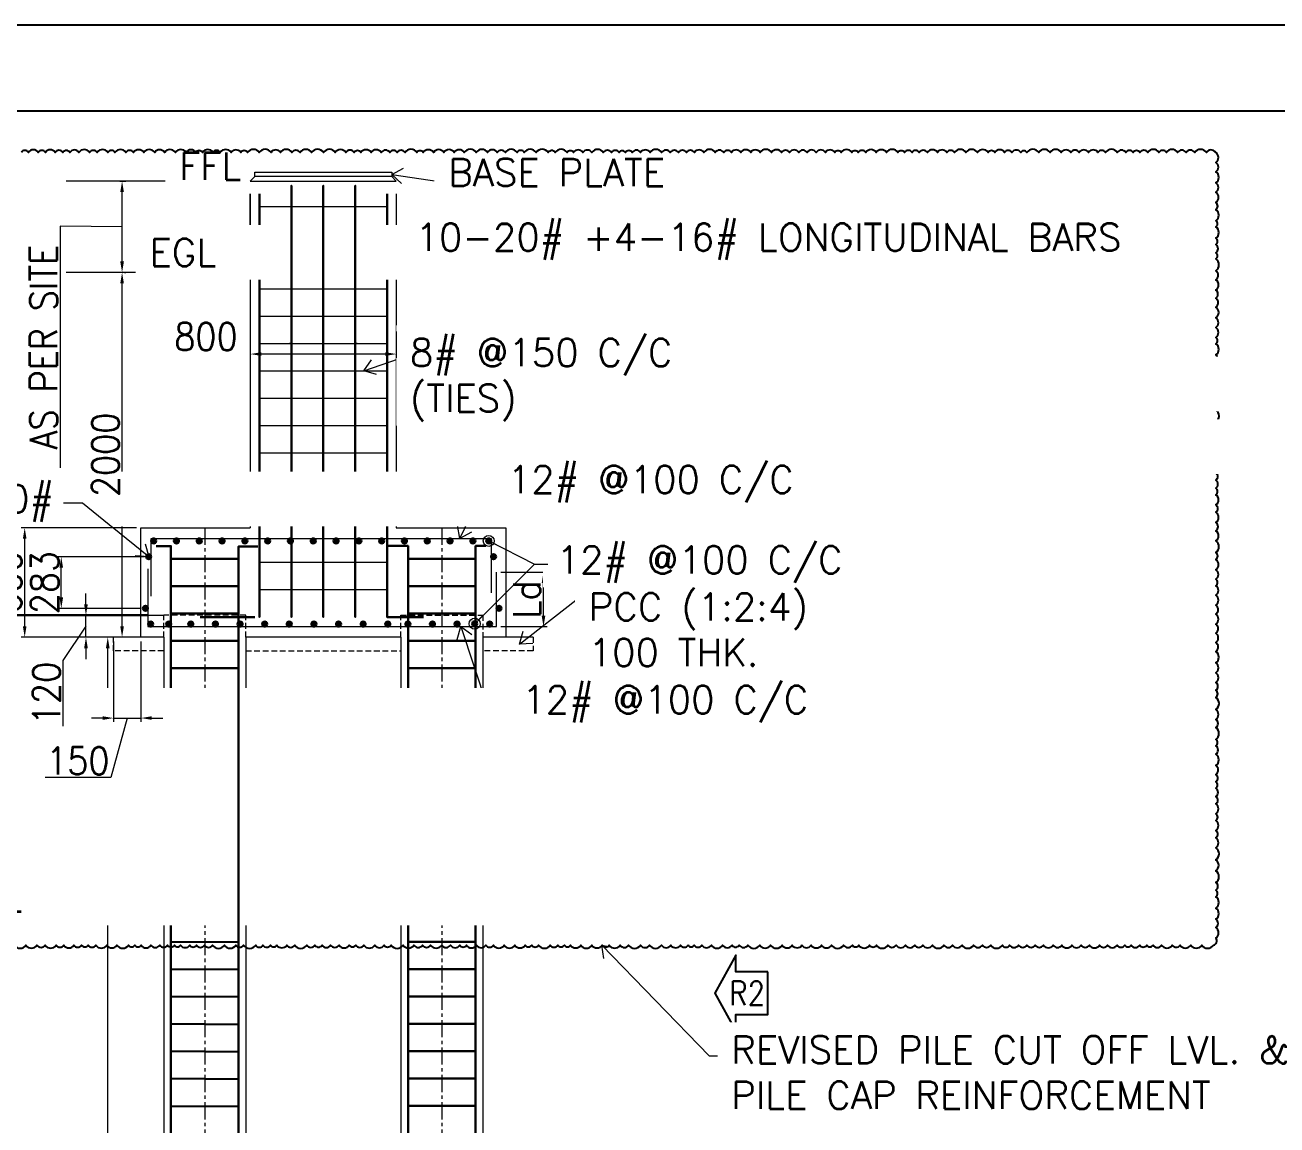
# Model space of a CAD drawing. Header units: millimetres. Extents: x 0 to 1124626, y -157535 to 82123.
# Drawn here: x 449070 to 462797, y -93312 to -81253 of the extents above; entities that cross this region are included whole.
import ezdxf
from ezdxf.enums import TextEntityAlignment as Align

# ---------------------------------------------------------------- set-up
doc = ezdxf.new("R2010")
doc.units = ezdxf.units.MM
doc.header["$MEASUREMENT"] = 0
doc.linetypes.add('CENTER', pattern=[2, 1.25, -0.25, 0.25, -0.25])
doc.linetypes.add('DASHED', pattern=[0.75, 0.5, -0.25])
for name, color, linetype, lineweight in [('CN', 253, 'Continuous', 15), ('Dim', 6, 'Continuous', 13), ('FOOTING', 171, 'Continuous', 15), ('SHEET', 7, 'Continuous', 15), ('STEEL', 240, 'Continuous', 30), ('structure', 183, 'Continuous', 15), ('TITLE TEXT', 50, 'Continuous', 18)]:
    doc.layers.add(name, color=color, linetype=linetype, lineweight=lineweight)
doc.layers.add('T_BLOCK', color=7, linetype='Continuous')
doc.styles.add('MtX_romans_shx', font='romans.shx')
doc.styles.add('ROMANS', font='romans.shx', dxfattribs={"oblique": 10, "height": 0.15})
doc.styles.add('style1', font='romans.shx', dxfattribs={"width": 0.9, "height": 300})
doc.dimstyles.new('Copy of 2.0 DIM-1', dxfattribs={"dimscale": 40, "dimtxt": 300, "dimasz": 3, "dimexe": 1, "dimexo": 1.2, "dimgap": 0.8, "dimtad": 1, "dimdec": 0, "dimlfac": 0.5, "dimzin": 1, "dimdsep": 46, "dimtxsty": 'style1', "dimcen": 2, "dimclrd": 8, "dimclre": 8, "dimclrt": 7, "dimadec": 0, "dimazin": 0, "dimtfac": 1, "dimtdec": 0, "dimtofl": 0, "dimtmove": 1, "dimatfit": 3, "dimfxl": 1, "dimtolj": 1, "dimtzin": 0, "dimlwd": 9, "dimlwe": 9, "dimarcsym": 1})
doc.dimstyles.new('Copy of DIM-1', dxfattribs={"dimscale": 40, "dimtxt": 125, "dimasz": 3, "dimexe": 1, "dimexo": 1.2, "dimgap": 0.8, "dimtad": 1, "dimdec": 0, "dimzin": 1, "dimdsep": 46, "dimtxsty": 'style1', "dimcen": 2, "dimclrd": 8, "dimclre": 8, "dimclrt": 7, "dimadec": 0, "dimazin": 0, "dimtfac": 1, "dimtdec": 0, "dimtofl": 0, "dimtmove": 1, "dimatfit": 3, "dimfxl": 1, "dimtolj": 1, "dimtzin": 0, "dimlwd": 9, "dimlwe": 9, "dimarcsym": 1})

# ---------------------------------------------------------------- blocks, each defined once
blk = doc.blocks.new('*D1185')
at = {"layer": 'DEFPOINTS', "color": 0, "ltscale": 20, "transparency": 16777216}
for p in [(454240, -87251), (454755, -87251), (454240, -87848)]:
    blk.add_point(p, dxfattribs=at)
at = {"layer": 'Dim', "color": 8, "lineweight": 9, "ltscale": 20, "transparency": 16777216}
for p, q in [((454288, -87251), (454795, -87251)), ((454755, -87728), (454755, -87371)), ((454288, -87848), (454795, -87848))]:
    blk.add_line(p, q, dxfattribs=at)
at = {"layer": 'Dim', "color": 8, "ltscale": 20, "transparency": 16777216}
for points in [[(454735, -87371), (454775, -87371), (454755, -87251)], [(454735, -87728), (454775, -87728), (454755, -87848)]]:
    blk.add_solid(points, dxfattribs=at)
at = {"layer": 'Dim', "color": 7, "ltscale": 20, "transparency": 16777216, "insert": (454573, -87550), "char_height": 300, "attachment_point": 5, "rotation": 90, "style": 'style1'}
blk.add_mtext('\\A1;Ld', dxfattribs=at)
blk = doc.blocks.new('*D1186')
at = {"layer": 'DEFPOINTS', "color": 0, "ltscale": 20, "transparency": 16777216}
for p in [(449066, -86765), (450340, -86765), (450340, -87965)]:
    blk.add_point(p, dxfattribs=at)
at = {"layer": 'Dim', "color": 8, "lineweight": 9, "ltscale": 20, "transparency": 16777216}
for p, q in [((450292, -86765), (449026, -86765)), ((449066, -87845), (449066, -86885)), ((450292, -87965), (449026, -87965))]:
    blk.add_line(p, q, dxfattribs=at)
at = {"layer": 'Dim', "color": 8, "ltscale": 20, "transparency": 16777216}
for points in [[(449046, -86885), (449086, -86885), (449066, -86765)], [(449046, -87845), (449086, -87845), (449066, -87965)]]:
    blk.add_solid(points, dxfattribs=at)
at = {"layer": 'Dim', "color": 7, "ltscale": 20, "transparency": 16777216, "insert": (448884, -87365), "char_height": 300, "attachment_point": 5, "rotation": 90, "style": 'style1'}
blk.add_mtext('\\A1;600', dxfattribs=at)
blk = doc.blocks.new('*D1177')
at = {"layer": 'DEFPOINTS', "color": 0, "ltscale": 20, "transparency": 16777216}
for p in [(449977, -87965), (450590, -87965), (450590, -125965)]:
    blk.add_point(p, dxfattribs=at)
at = {"layer": 'Dim', "color": 8, "lineweight": 9, "ltscale": 20, "transparency": 16777216}
for p, q in [((450542, -87965), (449937, -87965)), ((449977, -125845), (449977, -88085)), ((450542, -125965), (449937, -125965))]:
    blk.add_line(p, q, dxfattribs=at)
at = {"layer": 'Dim', "color": 8, "ltscale": 20, "transparency": 16777216}
for points in [[(449957, -88085), (449997, -88085), (449977, -87965)], [(449957, -125845), (449997, -125845), (449977, -125965)]]:
    blk.add_solid(points, dxfattribs=at)
at = {"layer": 'Dim', "color": 7, "ltscale": 20, "transparency": 16777216, "insert": (449795, -106965), "char_height": 300, "attachment_point": 5, "rotation": 90, "style": 'style1'}
blk.add_mtext('\\A1;19000', dxfattribs=at)
blk = doc.blocks.new('*D1188')
at = {"layer": 'DEFPOINTS', "color": 0, "ltscale": 20, "transparency": 16777216}
for p in [(450134, -83965), (450340, -83965), (450340, -87965)]:
    blk.add_point(p, dxfattribs=at)
at = {"layer": 'Dim', "color": 8, "lineweight": 9, "ltscale": 20, "transparency": 16777216}
for p, q in [((450292, -83965), (450094, -83965)), ((450134, -87845), (450134, -84085)), ((450292, -87965), (450094, -87965))]:
    blk.add_line(p, q, dxfattribs=at)
at = {"layer": 'Dim', "color": 8, "ltscale": 20, "transparency": 16777216}
for points in [[(450114, -84085), (450154, -84085), (450134, -83965)], [(450114, -87845), (450154, -87845), (450134, -87965)]]:
    blk.add_solid(points, dxfattribs=at)
at = {"layer": 'Dim', "color": 7, "ltscale": 20, "transparency": 16777216, "insert": (449952, -85965), "char_height": 300, "attachment_point": 5, "rotation": 90, "style": 'style1'}
blk.add_mtext('\\A1;2000', dxfattribs=at)
blk = doc.blocks.new('*D1190')
at = {"layer": 'DEFPOINTS', "color": 0, "ltscale": 20, "transparency": 16777216}
for p in [(451540, -84563, 0), (453140, -84563, 0), (451540, -84860)]:
    blk.add_point(p, dxfattribs=at)
at = {"layer": 'structure', "color": 8, "lineweight": 9, "ltscale": 20, "transparency": 16777216}
for p, q in [((451540, -84611), (451540, -84900)), ((453140, -84611), (453140, -84900)), ((453020, -84860), (451660, -84860))]:
    blk.add_line(p, q, dxfattribs=at)
at = {"layer": 'structure', "color": 8, "ltscale": 20, "transparency": 16777216}
for points in [[(451660, -84840), (451660, -84880), (451540, -84860)], [(453020, -84840), (453020, -84880), (453140, -84860)]]:
    blk.add_solid(points, dxfattribs=at)
at = {"layer": 'structure', "color": 7, "ltscale": 20, "transparency": 16777216, "insert": (451054, -84669), "char_height": 300, "attachment_point": 5, "style": 'style1'}
blk.add_mtext('\\A1;800', dxfattribs=at)
blk = doc.blocks.new('*D1191')
at = {"layer": 'DEFPOINTS', "color": 0, "ltscale": 20, "transparency": 16777216}
for p in [(450061, -82965, 0), (450134, -82965), (450114, -83965, 0)]:
    blk.add_point(p, dxfattribs=at)
at = {"layer": 'structure', "color": 8, "lineweight": 9, "ltscale": 20, "transparency": 16777216}
for p, q in [((450109, -82965), (450174, -82965)), ((450134, -83845), (450134, -83085)), ((450134, -83465), (449456, -83458)), ((449456, -83458), (449456, -86106)), ((450162, -83965), (450174, -83965))]:
    blk.add_line(p, q, dxfattribs=at)
at = {"layer": 'structure', "color": 8, "ltscale": 20, "transparency": 16777216}
for points in [[(450114, -83085), (450154, -83085), (450134, -82965)], [(450114, -83845), (450154, -83845), (450134, -83965)]]:
    blk.add_solid(points, dxfattribs=at)
at = {"layer": 'structure', "color": 7, "ltscale": 20, "transparency": 16777216, "insert": (449274, -84782), "char_height": 300, "attachment_point": 5, "rotation": 90, "style": 'style1'}
blk.add_mtext('\\A1;AS PER SITE ', dxfattribs=at)
blk = doc.blocks.new('*D1206')
at = {"layer": 'DEFPOINTS', "color": 0, "ltscale": 20, "transparency": 16777216}
for p in [(449467, -87082), (450426, -87082, 0), (450390, -87648, 0)]:
    blk.add_point(p, dxfattribs=at)
at = {"layer": 'Dim', "color": 8, "lineweight": 9, "ltscale": 20, "transparency": 16777216}
for p, q in [((450378, -87082), (449427, -87082)), ((449467, -87528), (449467, -87202)), ((450342, -87648), (449427, -87648))]:
    blk.add_line(p, q, dxfattribs=at)
at = {"layer": 'Dim', "color": 8, "ltscale": 20, "transparency": 16777216}
for points in [[(449447, -87202), (449487, -87202), (449467, -87082)], [(449447, -87528), (449487, -87528), (449467, -87648)]]:
    blk.add_solid(points, dxfattribs=at)
at = {"layer": 'Dim', "color": 7, "ltscale": 20, "transparency": 16777216, "insert": (449285, -87365), "char_height": 300, "attachment_point": 5, "rotation": 90, "style": 'style1'}
blk.add_mtext('\\A1;283', dxfattribs=at)
blk = doc.blocks.new('*D1207')
at = {"layer": 'DEFPOINTS', "color": 0, "ltscale": 20, "transparency": 16777216}
for p in [(449738, -87725), (450640, -87725, 0), (450590, -87965, 0)]:
    blk.add_point(p, dxfattribs=at)
at = {"layer": 'Dim', "color": 8, "lineweight": 9, "ltscale": 20, "transparency": 16777216}
for p, q in [((449738, -87605), (449738, -87485)), ((449738, -87845), (449486, -88221)), ((450592, -87725), (449698, -87725)), ((449738, -87965), (449738, -87725)), ((450542, -87965), (449698, -87965)), ((449738, -88085), (449738, -88205)), ((449486, -88221), (449486, -88940))]:
    blk.add_line(p, q, dxfattribs=at)
at = {"layer": 'Dim', "color": 8, "ltscale": 20, "transparency": 16777216}
for points in [[(449718, -87605), (449758, -87605), (449738, -87725)], [(449718, -88085), (449758, -88085), (449738, -87965)]]:
    blk.add_solid(points, dxfattribs=at)
at = {"layer": 'Dim', "color": 7, "ltscale": 20, "transparency": 16777216, "insert": (449304, -88581), "char_height": 300, "attachment_point": 5, "rotation": 90, "style": 'style1'}
blk.add_mtext('\\A1;120', dxfattribs=at)
blk = doc.blocks.new('*D1209')
at = {"layer": 'DEFPOINTS', "color": 0, "ltscale": 20, "transparency": 16777216}
for p in [(450040, -87965), (450340, -87965), (450340, -88851)]:
    blk.add_point(p, dxfattribs=at)
at = {"layer": 'Dim', "color": 8, "lineweight": 9, "ltscale": 20, "transparency": 16777216}
for p, q in [((450040, -88013), (450040, -88891)), ((450340, -88013), (450340, -88891)), ((449920, -88851), (449800, -88851)), ((450190, -88851), (450009, -89501)), ((450040, -88851), (450340, -88851)), ((450460, -88851), (450580, -88851)), ((450009, -89501), (449289, -89501))]:
    blk.add_line(p, q, dxfattribs=at)
at = {"layer": 'Dim', "color": 8, "ltscale": 20, "transparency": 16777216}
for points in [[(449920, -88831), (449920, -88871), (450040, -88851)], [(450460, -88831), (450460, -88871), (450340, -88851)]]:
    blk.add_solid(points, dxfattribs=at)
at = {"layer": 'Dim', "color": 7, "ltscale": 20, "transparency": 16777216, "insert": (449649, -89319), "char_height": 300, "attachment_point": 5, "style": 'style1'}
blk.add_mtext('\\A1;150', dxfattribs=at)
blk = doc.blocks.new('*U1176')
at = {"color": 0, "linetype": 'ByBlock', "lineweight": -2}
blk.add_lwpolyline([(0, 1.78), (2.67, 1.78), (2.67, 3.19), (4.43, 0), (2.67, -3.19), (2.67, -1.78), (0, -1.78), (0, 1.78)], dxfattribs=at)
at = {"color": 0, "linetype": 'ByBlock', "lineweight": -2, "style": 'ROMANS', "width": 0.85, "flags": 8}
blk.add_attdef('REVISIONMARK', text='', height=2, dxfattribs=at).set_placement((1.72, 0), align=Align.MIDDLE_CENTER)

msp = doc.modelspace()

# ---------------------------------------------------------------- hatches: boundary and pattern name
at = {"layer": 'STEEL', "ltscale": 20}
for points in [[(450507.7739, -86909.1701, -1), (450453.0435, -86909.1701, -1)], [(450757.7739, -86909.1701, -1), (450703.0435, -86909.1701, -1)], [(451007.7739, -86909.1701, -1), (450953.0435, -86909.1701, -1)], [(451257.7739, -86909.1701, -1), (451203.0435, -86909.1701, -1)], [(451507.7739, -86909.1701, -1), (451453.0435, -86909.1701, -1)], [(451757.7739, -86909.1701, -1), (451703.0435, -86909.1701, -1)], [(452007.7739, -86909.1701, -1), (451953.0435, -86909.1701, -1)], [(452257.7739, -86909.1701, -1), (452203.0435, -86909.1701, -1)], [(452507.7739, -86909.1701, -1), (452453.0435, -86909.1701, -1)], [(452757.7739, -86909.1701, -1), (452703.0435, -86909.1701, -1)], [(453007.7739, -86909.1701, -1), (452953.0435, -86909.1701, -1)], [(453257.7739, -86909.1701, -1), (453203.0435, -86909.1701, -1)], [(453507.7739, -86909.1701, -1), (453453.0435, -86909.1701, -1)], [(453757.7739, -86909.1701, -1), (453703.0435, -86909.1701, -1)], [(454007.7739, -86909.1701, -1), (453953.0435, -86909.1701, -1)], [(454182.3448, -86909.1701, -1), (454127.6145, -86909.1701, -1)], [(450452.9814, -87081.7101, -1), (450398.2511, -87081.7101, -1)], [(454234.3932, -87081.7101, -1), (454179.6628, -87081.7101, -1)], [(450417.5973, -87647.7101, 1), (450362.867, -87647.7101, 1)], [(454294.4684, -87647.7101, 1), (454239.7381, -87647.7101, 1)], [(450474.8671, -87820.2502, 1), (450420.1367, -87820.2502, 1)], [(450672.2323, -87820.2502, 1), (450617.5019, -87820.2502, 1)], [(450914.8671, -87820.2502, 1), (450860.1367, -87820.2502, 1)], [(451184.8671, -87820.2502, 1), (451130.1367, -87820.2502, 1)], [(451454.8671, -87820.2502, 1), (451400.1367, -87820.2502, 1)], [(451724.8671, -87820.2502, 1), (451670.1367, -87820.2502, 1)], [(451994.8671, -87820.2502, 1), (451940.1367, -87820.2502, 1)], [(452264.8671, -87820.2502, 1), (452210.1367, -87820.2502, 1)], [(452534.8671, -87820.2502, 1), (452480.1367, -87820.2502, 1)], [(452804.8671, -87820.2502, 1), (452750.1367, -87820.2502, 1)], [(453074.8671, -87820.2502, 1), (453020.1367, -87820.2502, 1)], [(453294.8609, -87820.2502, 1), (453240.1305, -87820.2502, 1)], [(453564.8609, -87820.2502, 1), (453510.1305, -87820.2502, 1)], [(453834.8609, -87820.2502, 1), (453780.1305, -87820.2502, 1)], [(454027.755, -87816.492, 1), (453973.0246, -87816.492, 1)], [(454191.729, -87820.2502, 1), (454136.9986, -87820.2502, 1)]]:
    msp.add_hatch(color=256, dxfattribs=at).paths.add_polyline_path(points)

# ---------------------------------------------------------------- linework, layer by layer
at = {"layer": 'CN', "linetype": 'CENTER', "ltscale": 150}
for p, q in [((451040.0829, -86763.4229, 0), (451040.0829, -127984.2874, 0)), ((453640.0829, -86763.4229, 0), (453640.0829, -127984.2874, 0))]:
    msp.add_line(p, q, dxfattribs=at)
at = {"layer": 'Dim', "ltscale": 20}
for p, q in [((450452.9814, -87515.888, 0), (450452.9814, -86881.8049, 0)), ((450452.9814, -86881.8049, 0), (454179.6628, -86881.8049, 0)), ((454179.6628, -86881.8049, 0), (454179.6628, -87478.0322, 0)), ((450417.5973, -87213.5323, 0), (450417.5973, -87847.6154, 0)), ((454239.7381, -87847.6154, 0), (454239.7381, -87251.388, 0)), ((450417.5973, -87847.6154, 0), (454239.7381, -87847.6154, 0))]:
    msp.add_line(p, q, dxfattribs=at)
at = {"layer": 'FOOTING', "ltscale": 20}
for p, q in [((451540.0829, -82964.7101, 0), (451540.0829, -86764.7101, 0)), ((451540.0829, -83964.7101, 0), (451540.0829, -82964.7101, 0)), ((451540.0829, -82964.7101, 0), (453140.0829, -82964.7101, 0)), ((453140.0829, -82964.7101, 0), (453140.0829, -86764.7101, 0)), ((450340.0829, -86764.7101, 0), (451540.0829, -86764.7101, 0)), ((453140.0829, -86764.7101, 0), (454340.0829, -86764.7101, 0)), ((450340.0829, -87964.7101, 0), (450190.0829, -87964.7101, 0)), ((450590.0912, -87964.7101, 0), (450590.0912, -125964.7101, 0)), ((451489.9104, -87969.2951, 0), (451489.9104, -125969.2951, 0)), ((453190.0829, -87963.4229, 0), (453190.0829, -125963.4229, 0)), ((454090.054, -87963.4229, 0), (454090.054, -125963.4229, 0)), ((454640.0829, -87964.7101, 0), (454340.0829, -87964.7101, 0))]:
    msp.add_line(p, q, dxfattribs=at)
at = {"layer": 'FOOTING', "linetype": 'DASHED', "ltscale": 125}
for p, q in [((450590.0912, -87964.7101, 0), (450590.0912, -87724.7101, 0)), ((451489.9104, -87724.7101, 0), (450590.0912, -87724.7101, 0)), ((451489.9104, -87964.7101, 0), (451489.9104, -87724.7101, 0)), ((453190.0912, -87964.7101, 0), (453190.0912, -87724.7101, 0)), ((453190.0912, -87724.7101, 0), (454090.054, -87724.7101, 0)), ((454090.054, -87723.4229, 0), (454090.054, -87963.4229, 0)), ((451489.9104, -88114.7101, 0), (453190.0829, -88114.7101, 0))]:
    msp.add_line(p, q, dxfattribs=at)
at = {"layer": 'FOOTING', "ltscale": 20, "elevation": 0}
for points in [[(450590.0912, -87964.7101), (450340.0829, -87964.7101), (450340.0829, -86764.7101)], [(454340.0829, -86764.7101), (454340.0829, -87964.7101), (454090.054, -87964.7101)], [(453190.0912, -87964.7101), (451489.9104, -87964.7101)]]:
    msp.add_lwpolyline(points, dxfattribs=at)
at = {"layer": 'FOOTING', "linetype": 'DASHED', "ltscale": 125, "elevation": 0}
for points in [[(450590.0912, -88114.7101), (450040.0829, -88114.7101), (450040.0829, -87964.7101)], [(454640.0829, -87964.7101), (454640.0829, -88114.7101), (454090.054, -88114.7101)]]:
    msp.add_lwpolyline(points, dxfattribs=at)
at = {"layer": 'STEEL', "ltscale": 20}
for p, q in [((451640.0829, -83015.4612, 0), (451740.0829, -83015.4612, 0)), ((453040.0829, -83015.4612, 0), (451740.0829, -83015.4612, 0)), ((453040.0829, -83015.4612, 0), (452840.0829, -83015.4612, 0)), ((450670.3599, -87104.5192, 0), (451409.6562, -87104.5192, 0)), ((453270.3454, -87104.5192, 0), (454009.7998, -87104.5192, 0)), ((450670.3599, -87404.5192, 0), (451409.6562, -87404.5192, 0)), ((453270.3454, -87404.5192, 0), (454009.7998, -87404.5192, 0)), ((450670.3599, -87704.5192, 0), (451409.6562, -87704.5192, 0)), ((453270.3454, -87704.5192, 0), (454009.7998, -87704.5192, 0)), ((450417.5973, -87724.7101, 0), (448073.3589, -87724.7101, 0)), ((451590.0912, -87743.1749, 0), (450990.0912, -87743.1749, 0)), ((453040.0829, -87743.1749, 0), (453440.0829, -87743.1749, 0)), ((450670.3599, -88004.5192, 0), (451409.6562, -88004.5192, 0)), ((453270.3454, -88004.5192, 0), (454009.7998, -88004.5192, 0)), ((450670.3599, -88304.5192, 0), (451409.6562, -88304.5192, 0)), ((453270.3454, -88304.5192, 0), (454000.515, -88304.5192, 0)), ((450670.3599, -88604.5192, 0), (451409.6562, -88604.5192, 0)), ((453270.3454, -88604.5192, 0), (454009.7998, -88604.5192, 0)), ((450670.3599, -88904.5192, 0), (451409.6562, -88904.5192, 0)), ((453270.3454, -88904.5192, 0), (454009.7998, -88904.5192, 0)), ((450670.3599, -89204.5192, 0), (451409.6417, -89209.1041, 0)), ((453270.3371, -89203.2319, 0), (454009.7998, -89203.2319, 0)), ((453270.3371, -89503.2319, 0), (454009.7998, -89503.2319, 0)), ((450670.3599, -89504.5192, 0), (451409.6417, -89509.1041, 0)), ((450670.3599, -89804.5192, 0), (451409.6417, -89809.1041, 0)), ((453270.3371, -89803.2319, 0), (454009.7998, -89803.2319, 0)), ((450670.3599, -90104.5192, 0), (451409.6417, -90109.1041, 0)), ((453270.3371, -90103.2319, 0), (454009.7998, -90103.2319, 0)), ((450670.3599, -90404.5192, 0), (451409.6417, -90409.1041, 0)), ((453270.3371, -90403.2319, 0), (454009.7998, -90403.2319, 0)), ((450670.3599, -90704.5192, 0), (451409.6417, -90709.1041, 0)), ((453270.3371, -90703.2319, 0), (454009.7998, -90703.2319, 0)), ((450670.3599, -91004.5192, 0), (451409.6417, -91009.1041, 0)), ((453270.3371, -91003.2319, 0), (454009.7998, -91003.2319, 0)), ((450670.3599, -91304.5192, 0), (451409.6417, -91309.1041, 0)), ((453270.3371, -91303.2319, 0), (454009.7998, -91303.2319, 0)), ((450670.3599, -91604.5192, 0), (451409.6417, -91609.1041, 0)), ((453270.3371, -91603.2319, 0), (454009.7998, -91603.2319, 0)), ((450670.3599, -91904.5192, 0), (451409.6417, -91909.1041, 0)), ((453270.3371, -91903.2319, 0), (454009.7998, -91903.2319, 0)), ((450670.3599, -92204.5192, 0), (451409.6417, -92209.1041, 0)), ((453270.3371, -92203.2319, 0), (454009.7998, -92203.2319, 0)), ((450670.3599, -92504.5192, 0), (451409.6417, -92509.1041, 0)), ((453270.3371, -92503.2319, 0), (454009.7998, -92503.2319, 0)), ((450670.3599, -92804.5192, 0), (451409.6417, -92809.1041, 0)), ((453270.3371, -92803.2319, 0), (454009.7998, -92803.2319, 0)), ((450670.3599, -93104.5192, 0), (451409.6417, -93109.1041, 0)), ((453270.3371, -93103.2319, 0), (454009.7998, -93103.2319, 0))]:
    msp.add_line(p, q, dxfattribs=at)
at = {"layer": 'STEEL', "ltscale": 20, "elevation": 0}
for points in [[(451640.0829, -83015.4612), (451640.0829, -83015.4612), (451640.0829, -87743.1749), (451640.0829, -87743.1749)], [(453040.0829, -83015.4612), (453040.0829, -83015.4612), (453040.0829, -87743.1749), (453040.0829, -87743.1749)], [(450506.367, -86965.4842), (450670.3599, -86965.4842), (450670.3599, -125807.0772), (450871.5675, -125805.7899)], [(453056.3442, -86964.1969), (453270.3371, -86964.1969), (453270.3371, -125805.7899), (453421.553, -125805.7899)], [(454123.7927, -86964.1969), (454009.7998, -86964.1969), (454009.7998, -125805.7899), (453858.5839, -125805.7899)], [(451590.0912, -87743.1749), (451590.0912, -87743.1749)]]:
    msp.add_lwpolyline(points, dxfattribs=at)
at = {"layer": 'STEEL', "ltscale": 20}
for centre in [(450480.4087, -86909.1701, 0), (450730.4087, -86909.1701, 0), (450980.4087, -86909.1701, 0), (451230.4087, -86909.1701, 0), (451480.4087, -86909.1701, 0), (451730.4087, -86909.1701, 0), (451980.4087, -86909.1701, 0), (452230.4087, -86909.1701, 0), (452480.4087, -86909.1701, 0), (452730.4087, -86909.1701, 0), (452980.4087, -86909.1701, 0), (453230.4087, -86909.1701, 0), (453480.4087, -86909.1701, 0), (453730.4087, -86909.1701, 0), (453980.4087, -86909.1701, 0), (454154.9796, -86909.1701, 0), (450425.6163, -87081.7101, 0), (454207.028, -87081.7101, 0), (450390.2322, -87647.7101, 0), (454267.1033, -87647.7101, 0), (450447.5019, -87820.2502, 0), (450644.8671, -87820.2502, 0), (450887.5019, -87820.2502, 0), (451157.5019, -87820.2502, 0), (451427.5019, -87820.2502, 0), (451697.5019, -87820.2502, 0), (451967.5019, -87820.2502, 0), (452237.5019, -87820.2502, 0), (452507.5019, -87820.2502, 0), (452777.5019, -87820.2502, 0), (453047.5019, -87820.2502, 0), (453267.4957, -87820.2502, 0), (453537.4957, -87820.2502, 0), (453807.4957, -87820.2502, 0), (454000.3898, -87816.492, 0), (454164.3638, -87820.2502, 0)]:
    msp.add_circle(centre, 27.3652, dxfattribs=at)
at = {"layer": 'structure', "color": 1, "ltscale": 20}
for p, q in [((451540.0829, -82964.7101, 0), (449522.5963, -82964.7101, 0)), ((451640.0829, -83243.1749, 0), (453040.0829, -83243.1749, 0)), ((451640.0829, -83543.1749, 0), (453040.0829, -83543.1749, 0)), ((451640.0829, -83843.1749, 0), (453040.0829, -83843.1749, 0)), ((451540.0829, -83964.7101, 0), (449522.5963, -83964.7101, 0)), ((451640.0829, -84143.1749, 0), (453040.0829, -84143.1749, 0)), ((451640.0829, -84443.1749, 0), (453040.0829, -84443.1749, 0)), ((451640.0829, -84743.1749, 0), (453040.0829, -84743.1749, 0)), ((451640.0829, -85043.1749, 0), (453040.0829, -85043.1749, 0)), ((451640.0829, -85343.1749, 0), (453040.0829, -85343.1749, 0)), ((451640.0829, -85643.1749, 0), (453040.0829, -85643.1749, 0)), ((451640.0829, -85943.1749, 0), (453040.0829, -85943.1749, 0)), ((451640.0829, -86243.1749, 0), (453040.0829, -86243.1749, 0)), ((451640.0829, -86543.1749, 0), (453040.0829, -86543.1749, 0)), ((451640.0829, -87143.1749, 0), (453040.0829, -87143.1749, 0)), ((451640.0829, -87443.1749, 0), (453040.0829, -87443.1749, 0))]:
    msp.add_line(p, q, dxfattribs=at)
at = {"layer": 'structure', "color": 0, "ltscale": 20}
msp.add_line((450340.0829, -83964.7101, 0), (450862.0198, -83964.7101, 0), dxfattribs=at)
at = {"layer": 'structure', "color": 3, "ltscale": 20}
for p in [(451990.0829, -84443.1749, 0), (452340.0829, -84443.1749, 0), (452690.0829, -84443.1749, 0), (451973.4163, -84743.1749, 0), (452706.7496, -84743.1749, 0)]:
    msp.add_point(p, dxfattribs=at)

# ---------------------------------------------------------------- block references
at = {"layer": 'T_BLOCK', "color": 1, "ltscale": 100}
ref = msp.add_blockref('*U1176', (457213.9693, -91867.2749), dxfattribs=dict(at, xscale=-130.9783949833111, yscale=130.9783949833111, zscale=130.9783949833111))
ref.add_attrib('REVISIONMARK', 'R2', dxfattribs={"layer": '0', "color": 0, "linetype": 'ByBlock', "lineweight": -2, "height": 261.95679, "style": 'ROMANS', "width": 0.85}).set_placement((456988.0935, -91867.2749), align=Align.MIDDLE_CENTER)

# ---------------------------------------------------------------- texts
at = {"layer": 'TITLE TEXT', "color": 0, "ltscale": 20, "insert": (454521.9951, -88499.3544, 0), "char_height": 300, "width": 8226.983181, "attachment_point": 1, "style": 'MtX_romans_shx', "bg_fill": 2}
msp.add_mtext('\\A1;12# @100 C/C', dxfattribs=at)

# ---------------------------------------------------------------- dimensions: what is measured, and where the dimension line sits
at = {"layer": 'Dim', "ltscale": 20}
for base, p2, picture, middle in [((450134.4984, -83964.7101, 0), (450340.0829, -83964.7101, 0), '*D1188', (449952.4984, -85964.7101, 0)), ((449066.4039, -86764.7101, 0), (450340.0829, -86764.7101, 0), '*D1186', (448884.4039, -87364.7101, 0))]:
    dim = msp.add_linear_dim(base=base, p1=(450340.0829, -87964.7101, 0), p2=p2, angle=90, dimstyle='Copy of 2.0 DIM-1', dxfattribs=at)
    dim.commit()
    dim.dimension.update_dxf_attribs({"geometry": picture, "text_midpoint": middle})
dim = msp.add_linear_dim(base=(449466.6496, -87081.7101, 0), p1=(450390.2322, -87647.7101, 0), p2=(450425.6163, -87081.7101, 0), angle=90, dimstyle='Copy of 2.0 DIM-1', dxfattribs=at)
dim.commit()
dim.dimension.update_dxf_attribs({"geometry": '*D1206', "text_midpoint": (449466.6496, -87364.7101, 0), "dimtype": 160})
dim = msp.add_linear_dim(base=(454754.6777, -87251.388, 0), p1=(454239.7381, -87847.6154, 0), p2=(454239.7381, -87251.388, 0), angle=90, text='Ld', dimstyle='Copy of 2.0 DIM-1', dxfattribs=at)
dim.commit()
dim.dimension.update_dxf_attribs({"geometry": '*D1185', "text_midpoint": (454572.6777, -87549.5017, 0)})
dim = msp.add_linear_dim(base=(449977.2007, -87964.7101, 0), p1=(450590.0829, -125964.7101, 0), p2=(450590.0829, -87964.7101, 0), angle=90, dimstyle='Copy of 2.0 DIM-1', override={"dimlfac": 0.5}, dxfattribs=at)
dim.commit()
dim.dimension.update_dxf_attribs({"geometry": '*D1177', "text_midpoint": (449795.2007, -106964.7101, 0)})
at = {"layer": 'structure', "color": 3, "ltscale": 20}
dim = msp.add_linear_dim(base=(450134.4984, -82964.7101, 0), p1=(450114.4984, -83964.7101, 0), p2=(450061.1135, -82964.7101, 0), angle=90, text='AS PER SITE ', dimstyle='Copy of 2.0 DIM-1', dxfattribs=at)
dim.commit()
dim.dimension.update_dxf_attribs({"geometry": '*D1191', "text_midpoint": (449455.9039, -83489.7578, 0), "dimtype": 160})

# ---------------------------------------------------------------- leaders
at = {"layer": 'Dim', "ltscale": 20}
for points, override in [([(453040.0829, -83753.6953, 0), (453253.0643, -83624.5411, 0), (453305.1948, -83624.5411, 0)], {"dimtxt": 125, "dimasz": 3, "dimtad": 0, "dimldrblk": 'Open90'}), ([(452783.7189, -85043.1749, 0), (453163.5861, -84914.0206, 0), (453267.9827, -84914.0206, 0)], {"dimtxt": 125, "dimasz": 3, "dimtad": 0, "dimldrblk": 'Open90'}), ([(453835.8285, -86881.8049, 0), (454119.958, -86302.1637, 0), (454268.0984, -86302.1637, 0)], {"dimtad": 0, "dimldrblk": 'Open90'}), ([(454490.0829, -88039.7101, 0), (455109.2082, -87557.8983, 0), (455213.6048, -87557.8983, 0)], {"dimtxt": 125, "dimasz": 3, "dimtad": 0, "dimldrblk": 'Open90'}), ([(455395.1868, -91342.2776, 0), (456570.537, -92553.1319, 0), (456718.6774, -92553.1319, 0)], {"dimtad": 0, "dimldrblk": 'Open90'})]:
    msp.add_leader(points, dimstyle='Copy of DIM-1', override=override, dxfattribs=at)

# ---------------------------------------------------------------- next in the draw order: texts
at = {"layer": 'TITLE TEXT', "color": 0, "ltscale": 20, "char_height": 300, "width": 14321.873736, "attachment_point": 1, "style": 'MtX_romans_shx', "bg_fill": 2}
for s, insert in [('FFL', (450760.0838, -82649.9155, 0)), ('10-20# +4-16# LONGITUDINAL BARS', (453351.4218, -83428.3668, 0)), ('8# @150 C/C\\P(TIES)', (453289.5772, -84694.6381, 0)), ('\\A1;12# @100 C/C', (454362.428, -86086.1281, 0)), ('PCC (1:2:4) \\P100 THK.', (455249.6993, -87482.0638, 0))]:
    msp.add_mtext(s, dxfattribs=dict(at, insert=insert))

# ---------------------------------------------------------------- next in the draw order: leaders
at = {"layer": 'Dim', "ltscale": 20}
msp.add_leader([(453849.3928, -87847.6154, 0), (454138.5865, -88721.9654, 0), (454407.8218, -88727.7213, 0)], dimstyle='Copy of DIM-1', override={"dimtxt": 125, "dimasz": 3, "dimgap": 0.8, "dimtad": 0, "dimldrblk": 'Open90'}, dxfattribs=at)

# ---------------------------------------------------------------- next in the draw order: linework, layer by layer
at = {"layer": 'FOOTING', "ltscale": 20}
for p, q in [((451590.0829, -82914.7101, 0), (451590.0829, -82864.7101, 0)), ((451590.0829, -82864.7101, 0), (453090.0829, -82864.7101, 0)), ((453090.0829, -82864.7101, 0), (453090.0829, -82914.7101, 0)), ((451590.0829, -82914.7101, 0), (451540.0829, -82964.7101, 0)), ((453090.0829, -82914.7101, 0), (453140.0829, -82964.7101, 0))]:
    msp.add_line(p, q, dxfattribs=at)
at = {"layer": 'FOOTING', "ltscale": 20, "elevation": 0}
for points in [[(451540.0829, -82964.7101), (453140.0829, -82964.7101)], [(453090.0829, -82914.7101), (451590.0829, -82914.7101)]]:
    msp.add_lwpolyline(points, dxfattribs=at)

# ---------------------------------------------------------------- next in the draw order: texts
at = {"layer": 'TITLE TEXT', "color": 0, "ltscale": 20, "char_height": 300, "width": 14321.873736, "attachment_point": 1, "style": 'MtX_romans_shx', "bg_fill": 2}
for s, insert in [('EGL', (450434.0803, -83595.809, 0)), ('\\A1;12# @100 C/C', (454897.8778, -86967.5294, 0))]:
    msp.add_mtext(s, dxfattribs=dict(at, insert=insert))

# ---------------------------------------------------------------- next in the draw order: dimensions: what is measured, and where the dimension line sits
at = {"layer": 'structure', "color": 3, "ltscale": 20}
dim = msp.add_linear_dim(base=(451540.0829, -84860.2984, 0), p1=(453140.0829, -84563.2984, 0), p2=(451540.0829, -84563.2984, 0), dimstyle='Copy of 2.0 DIM-1', dxfattribs=at)
dim.commit()
dim.dimension.update_dxf_attribs({"geometry": '*D1190', "text_midpoint": (451054.4527, -84851.2984, 0), "dimtype": 160})

# ---------------------------------------------------------------- next in the draw order: leaders
at = {"layer": 'Dim', "ltscale": 20}
msp.add_leader([(453090.0829, -82889.7101, 0), (453611.0953, -82966.4395, 0), (453663.2258, -82966.4395, 0)], dimstyle='Copy of DIM-1', override={"dimtxt": 125, "dimasz": 3, "dimtad": 0, "dimldrblk": 'Open90'}, dxfattribs=at)

# ---------------------------------------------------------------- next in the draw order: linework, layer by layer
at = {"color": 192, "lineweight": 25, "elevation": 0}
msp.add_lwpolyline([(445995, -81252.7578), (445995, -130905.4379), (481102.9914, -130905.4379), (481102.9914, -81252.7578)], close=True, dxfattribs=at)
at = {"layer": 'SHEET', "color": 220, "lineweight": 25, "elevation": 0}
msp.add_lwpolyline([(446938.992, -82198.5231), (446938.992, -129959.6725), (480158.9994, -129959.6725), (480158.9994, -82198.5231)], close=True, dxfattribs=at)
at = {"layer": 'STEEL', "ltscale": 20, "elevation": 0}
for points in [[(451990.0829, -83015.4612), (451990.0829, -83015.4612), (451990.0829, -87743.1749), (451990.0829, -87743.1749)], [(452340.0829, -83015.4612), (452340.0829, -83015.4612), (452340.0829, -87743.1749), (452340.0829, -87743.1749)], [(452690.0829, -83015.4612), (452690.0829, -83015.4612), (452690.0829, -87743.1749), (452690.0829, -87743.1749)]]:
    msp.add_lwpolyline(points, dxfattribs=at)

# ---------------------------------------------------------------- next in the draw order: leaders
at = {"layer": 'Dim', "ltscale": 20}
for points in [[(454154.9796, -86909.1701, 0), (454655.4078, -87164.7152, 0), (454803.5482, -87164.7152, 0)], [(454000.3898, -87816.492, 0), (454655.4078, -87164.7152, 0), (454803.5482, -87164.7152, 0)]]:
    msp.add_leader(points, dimstyle='Copy of DIM-1', override={"dimtad": 0, "dimldrblk": 'Origin'}, dxfattribs=at)

# ---------------------------------------------------------------- next in the draw order: texts
at = {"layer": 'TITLE TEXT', "color": 0, "ltscale": 20, "char_height": 300, "width": 14321.873736, "attachment_point": 1, "style": 'MtX_romans_shx', "bg_fill": 2}
for s, insert in [('BASE PLATE', (453709.4527, -82718.0433, 0)), ('PILE\\PCAP\\PCUT\\POFF \\PLEVEL', (447881.9527, -88671.8551, 0)), ('REVISED PILE CUT OFF LVL. &\\PPILE CAP REINFORCEMENT', (456813.007, -92337.0964, 0))]:
    msp.add_mtext(s, dxfattribs=dict(at, insert=insert))
at = {"layer": 'TITLE TEXT', "color": 0, "ltscale": 20, "char_height": 300, "width": 8226.983181, "attachment_point": 3, "rotation": 0.02936583, "style": 'MtX_romans_shx', "bg_fill": 2}
for insert in [(467700.9029, -84361.0929, 0), (467727.9194, -86344.3418, 0)]:
    msp.add_mtext('a', dxfattribs=dict(at, insert=insert))

# ---------------------------------------------------------------- next in the draw order: linework, layer by layer
at = {"layer": 'STEEL', "ltscale": 20, "elevation": 0}
msp.add_lwpolyline([(451623.6491, -86970.0691), (451409.6562, -86970.0691), (451409.6562, -125811.6621), (451258.4403, -125811.6621)], dxfattribs=at)

# ---------------------------------------------------------------- next in the draw order: texts
at = {"layer": 'TITLE TEXT', "color": 0, "ltscale": 20, "insert": (448013.3161, -86298.5246, 0), "char_height": 300, "width": 14321.873736, "attachment_point": 1, "style": 'MtX_romans_shx', "bg_fill": 2}
msp.add_mtext('2-10#', dxfattribs=at)

# ---------------------------------------------------------------- next in the draw order: dimensions: what is measured, and where the dimension line sits
at = {"layer": 'Dim', "ltscale": 20}
dim = msp.add_linear_dim(base=(449737.9122, -87724.7101, 0), p1=(450590.0912, -87964.7101, 0), p2=(450640.0829, -87724.7101, 0), angle=90, dimstyle='Copy of 2.0 DIM-1', dxfattribs=at)
dim.commit()
dim.dimension.update_dxf_attribs({"geometry": '*D1207', "text_midpoint": (449485.9122, -88252.7578, 0), "dimtype": 160})
dim = msp.add_linear_dim(base=(450340.0829, -88850.7578, 0), p1=(450040.0829, -87964.7101, 0), p2=(450340.0829, -87964.7101, 0), dimstyle='Copy of 2.0 DIM-1', dxfattribs=at)
dim.commit()
dim.dimension.update_dxf_attribs({"geometry": '*D1209', "text_midpoint": (449977.2007, -89500.7578, 0), "dimtype": 160})

# ---------------------------------------------------------------- next in the draw order: linework, layer by layer
at = {"layer": 'structure', "color": 253, "ltscale": 20}
msp.add_line((449700.9122, -86493.7578, 0), (449542.4039, -86493.7578, 0), dxfattribs=at)
at = {"layer": 'T_BLOCK', "color": 1, "ltscale": 100}
msp.add_lwpolyline([(448953.9705, -91342.2776, 0.52056705), (449079.3039, -91342.2776, 0.52056705), (449200.2793, -91342.2776, 0.52056705), (449290.8745, -91342.2776, 0.52056705), (449411.913, -91342.2776, 0.52056705), (449496.846, -91342.2776, 0.52056705), (449604.9934, -91342.2776, 0.52056705), (449690.433, -91342.2776, 0.52056705), (449761.6164, -91342.2776, 0.52056705), (449847.4141, -91342.2776, 0.52056705), (449966.3855, -91342.2776, 0.52056705), (450077.1595, -91342.2776, 0.52056705), (450204.8042, -91342.2776, 0.52056705), (450272.9317, -91342.2776, 0.52056705), (450342.5159, -91342.2776, 0.52056705), (450450.4273, -91342.2776, 0.52056705), (450547.6593, -91342.2776, 0.52056705), (450633.5221, -91342.2776, 0.52056705), (450708.5529, -91342.2776, 0.52056705), (450776.3813, -91342.2776, 0.52056705), (450875.1005, -91342.2776, 0.52056705), (450949.3602, -91342.2776, 0.52056705), (451037.52, -91342.2776, 0.52056705), (451126.9637, -91342.2776, 0.52056705), (451256.6328, -91342.2776, 0.52056705), (451381.0262, -91342.2776, 0.52056705), (451465.5177, -91342.2776, 0.52056705), (451598.8388, -91342.2776, 0.52056705), (451679.1127, -91342.2776, 0.52056705), (451762.3835, -91342.2776, 0.52056705), (451832.5292, -91342.2776, 0.52056705), (451938.7967, -91342.2776, 0.52056705), (452026.7694, -91342.2776, 0.52056705), (452158.5076, -91342.2776, 0.52056705), (452248.3968, -91342.2776, 0.52056705), (452327.2383, -91342.2776, 0.52056705), (452420.4358, -91342.2776, 0.52056705), (452512.5691, -91342.2776, 0.52056705), (452624.9586, -91342.2776, 0.52056705), (452696.201, -91342.2776, 0.52056705), (452786.2795, -91342.2776, 0.52056705), (452904.1908, -91342.2776, 0.52056705), (453007.3026, -91342.2776, 0.52056705), (453083.5948, -91342.2776, 0.52056705), (453216.0696, -91342.2776, 0.52056705), (453333.2647, -91342.2776, 0.52056705), (453428.5272, -91342.2776, 0.52056705), (453516.8153, -91342.2776, 0.52056705), (453639.2291, -91342.2776, 0.52056705), (453734.9962, -91342.2776, 0.52056705), (453837.516, -91342.2776, 0.52056705), (453910.6444, -91342.2776, 0.52056705), (454018.7105, -91342.2776, 0.52056705), (454123.57, -91342.2776, 0.52056705), (454207.5549, -91342.2776, 0.52056705), (454322.6911, -91342.2776, 0.52056705), (454440.9747, -91342.2776, 0.52056705), (454553.4883, -91342.2776, 0.52056705), (454625.2516, -91342.2776, 0.52056705), (454701.2203, -91342.2776, 0.52056705), (454828.6981, -91342.2776, 0.52056705), (454912.6261, -91342.2776, 0.52056705), (454984.2103, -91342.2776, 0.52056705), (455051.9716, -91342.2776, 0.52056705), (455163.242, -91342.2776, 0.52056705), (455286.1238, -91342.2776, 0.52056705), (455399.6934, -91342.2776, 0.52056705), (455475.5339, -91342.2776, 0.52056705), (455595.496, -91342.2776, 0.52056705), (455688.4412, -91342.2776, 0.52056705), (455818.6352, -91342.2776, 0.52056705), (455918.4511, -91342.2776, 0.52056705), (456048.7224, -91342.2776, 0.52056705), (456152.6949, -91342.2776, 0.52056705), (456257.9166, -91342.2776, 0.52056705), (456339.7001, -91342.2776, 0.52056705), (456408.7736, -91342.2776, 0.52056705), (456491.3059, -91342.2776, 0.52056705), (456595.3292, -91342.2776, 0.52056705), (456719.0411, -91342.2776, 0.52056705), (456821.9352, -91342.2776, 0.52056705), (456900.376, -91342.2776, 0.52056705), (456996.0637, -91342.2776, 0.52056705), (457125.5069, -91342.2776, 0.52056705), (457245.7417, -91342.2776, 0.52056705), (457371.8259, -91342.2776, 0.52056705), (457482.4962, -91342.2776, 0.52056705), (457589.2153, -91342.2776, 0.52056705), (457689.7169, -91342.2776, 0.52056705), (457802.3831, -91342.2776, 0.52056705), (457913.4786, -91342.2776, 0.52056705), (458044.7997, -91342.2776, 0.52056705), (458141.3969, -91342.2776, 0.52056705), (458213.4877, -91342.2776, 0.52056705), (458330.8985, -91342.2776, 0.52056705), (458406.2915, -91342.2776, 0.52056705), (458531.2261, -91342.2776, 0.52056705), (458621.1519, -91342.2776, 0.52056705), (458723.0146, -91342.2776, 0.52056705), (458825.0644, -91342.2776, 0.52056705), (458915.0147, -91342.2776, 0.52056705), (459019.8478, -91342.2776, 0.52056705), (459145.6837, -91342.2776, 0.52056705), (459240.6899, -91342.2776, 0.52056705), (459344.2494, -91342.2776, 0.52056705), (459469.4994, -91342.2776, 0.52056705), (459567.6672, -91342.2776, 0.52056705), (459659.646, -91342.2776, 0.52056705), (459786.2388, -91342.2776, 0.52056705), (459866.2847, -91342.2776, 0.52056705), (459964.4485, -91342.2776, 0.52056705), (460055.0783, -91342.2776, 0.52056705), (460147.7427, -91342.2776, 0.52056705), (460236.3298, -91342.2776, 0.52056705), (460343.4172, -91342.2776, 0.52056705), (460439.1843, -91342.2776, 0.52056705), (460547.405, -91342.2776, 0.52056705), (460649.6786, -91342.2776, 0.52056705), (460741.5393, -91342.2776, 0.52056705), (460851.4507, -91342.2776, 0.52056705), (460940.6136, -91342.2776, 0.52056705), (461043.6034, -91342.2776, 0.52056705), (461128.3309, -91342.2776, 0.52056705), (461197.6425, -91342.2776, 0.52056705), (461292.1278, -91342.2776, 0.52056705), (461369.3295, -91342.2776, 0.52056705), (461438.6207, -91342.2776, 0.52056705), (461532.7703, -91342.2776, 0.52056705), (461650.0977, -91342.2776, 0.52056705), (461734.5506, -91342.2776, 0.52056705), (461851.2473, -91342.2776, 0.52056705), (461972.9286, -91342.2776, 0.52056705), (462100.1338, -91342.2776, 0.52056705), (462127.9535, -91264.4177, 0.52056705), (462127.9535, -91148.7424, 0.52056705), (462127.9535, -91057.6711, 0.52056705), (462127.9535, -90933.8433, 0.52056705), (462127.9535, -90810.4162, 0.52056705), (462127.9535, -90736.8483, 0.52056705), (462127.9535, -90654.8247, 0.52056705), (462127.9535, -90525.237, 0.52056705), (462127.9535, -90405.8507, 0.52056705), (462127.9535, -90273.791, 0.52056705), (462127.9535, -90164.5449, 0.52056705), (462127.9535, -90083.4185, 0.52056705), (462127.9535, -89975.4257, 0.52056705), (462127.9535, -89900.7327, 0.52056705), (462127.9535, -89792.5426, 0.52056705), (462127.9535, -89712.1019, 0.52056705), (462127.9535, -89620.585, 0.52056705), (462127.9535, -89550.6284, 0.52056705), (462127.9535, -89469.7768, 0.52056705), (462127.9535, -89370.5814, 0.52056705), (462127.9535, -89248.5379, 0.52056705), (462127.9535, -89154.8827, 0.52056705), (462127.9535, -89084.5823, 0.52056705), (462127.9535, -88954.5023, 0.52056705), (462127.9535, -88865.3821, 0.52056705), (462127.9535, -88757.7311, 0.52056705), (462127.9535, -88624.9553, 0.52056705), (462127.9535, -88546.0588, 0.52056705), (462127.9535, -88460.9366, 0.52056705), (462127.9535, -88355.5155, 0.52056705), (462127.9535, -88246.1595, 0.52056705), (462127.9535, -88121.642, 0.52056705), (462127.9535, -88021.1954, 0.52056705), (462127.9535, -87919.7132, 0.52056705), (462127.9535, -87820.3551, 0.52056705), (462127.9535, -87713.3124, 0.52056705), (462127.9535, -87612.7112, 0.52056705), (462127.9535, -87504.2525, 0.52056705), (462127.9535, -87400.103, 0.52056705), (462127.9535, -87328.7365, 0.52056705), (462127.9535, -87224.7843, 0.52056705), (462127.9535, -87112.6105, 0.52056705), (462127.9535, -87035.7771, 0.52056705), (462127.9535, -86909.3389, 0.52056705), (462127.9535, -86797.1427, 0.52056705), (462127.9535, -86708.5841, 0.52056705), (462127.9535, -86595.3726, 0.52056705), (462127.9535, -86514.6451, 0.52056705), (462127.9535, -86402.3248, 0.52056705), (462127.9535, -86329.5503, 0.52056705), (462127.9535, -86243.4596, 0.52056705), (462127.9535, -86162.5205, 0.52056705), (462127.9535, -86093.7196, 0.52056705), (462127.9535, -85969.4319, 0.52056705), (462127.9535, -85844.3732, 0.52056705), (462127.9535, -85729.9776, 0.52056705), (462127.9535, -85605.1874, 0.52056705), (462127.9535, -85473.5305, 0.52056705), (462127.9535, -85363.1085, 0.52056705), (462127.9535, -85294.2689, 0.52056705), (462127.9535, -85163.255, 0.52056705), (462127.9535, -85062.4584, 0.52056705), (462127.9535, -84945.6722, 0.52056705), (462127.9535, -84868.9182, 0.52056705), (462127.9535, -84747.7353, 0.52056705), (462127.9535, -84677.2843, 0.52056705), (462127.9535, -84568.9924, 0.52056705), (462127.9535, -84464.4035, 0.52056705), (462127.9535, -84345.1107, 0.52056705), (462127.9535, -84246.4871, 0.52056705), (462127.9535, -84158.8196, 0.52056705), (462127.9535, -84044.8248, 0.52056705), (462127.9535, -83947.2592, 0.52056705), (462127.9535, -83816.876, 0.52056705), (462127.9535, -83749.1107, 0.52056705), (462127.9535, -83660.2774, 0.52056705), (462127.9535, -83589.7959, 0.52056705), (462127.9535, -83465.6364, 0.52056705), (462127.9535, -83397.8894, 0.52056705), (462127.9535, -83276.2284, 0.52056705), (462127.9535, -83199.2912, 0.52056705), (462127.9535, -83085.742, 0.52056705), (462127.9535, -82983.1429, 0.52056705), (462127.9535, -82862.9895, 0.52056705), (462127.9535, -82760.3333, 0.52056705), (462124.5566, -82648.6124, 0.52056705), (462023.1212, -82648.6124, 0.52056705), (461895.916, -82648.6124, 0.52056705), (461801.0116, -82648.6124, 0.52056705), (461708.451, -82648.6124, 0.52056705), (461585.1176, -82648.6124, 0.52056705), (461503.3483, -82648.6124, 0.52056705), (461381.7259, -82648.6124, 0.52056705), (461294.0524, -82648.6124, 0.52056705), (461221.2922, -82648.6124, 0.52056705), (461140.412, -82648.6124, 0.52056705), (461046.7263, -82648.6124, 0.52056705), (460918.2027, -82648.6124, 0.52056705), (460834.8159, -82648.6124, 0.52056705), (460731.5515, -82648.6124, 0.52056705), (460629.1232, -82648.6124, 0.52056705), (460537.1954, -82648.6124, 0.52056705), (460431.5545, -82648.6124, 0.52056705), (460309.9403, -82648.6124, 0.52056705), (460185.4797, -82648.6124, 0.52056705), (460054.8279, -82648.6124, 0.52056705), (459988.0066, -82648.6124, 0.52056705), (459890.7055, -82648.6124, 0.52056705), (459811.4835, -82648.6124, 0.52056705), (459702.4388, -82648.6124, 0.52056705), (459629.9716, -82648.6124, 0.52056705), (459512.0684, -82648.6124, 0.52056705), (459387.3556, -82648.6124, 0.52056705), (459263.0984, -82648.6124, 0.52056705), (459178.67, -82648.6124, 0.52056705), (459073.9915, -82648.6124, 0.52056705), (458963.9092, -82648.6124, 0.52056705), (458873.8572, -82648.6124, 0.52056705), (458796.149, -82648.6124, 0.52056705), (458712.4571, -82648.6124, 0.52056705), (458641.884, -82648.6124, 0.52056705), (458514.8477, -82648.6124, 0.52056705), (458403.3493, -82648.6124, 0.52056705), (458288.972, -82648.6124, 0.52056705), (458205.447, -82648.6124, 0.52056705), (458135.8017, -82648.6124, 0.52056705), (458019.3064, -82648.6124, 0.52056705), (457950.0457, -82648.6124, 0.52056705), (457845.8758, -82648.6124, 0.52056705), (457745.4923, -82648.6124, 0.52056705), (457644.9237, -82648.6124, 0.52056705), (457552.9714, -82648.6124, 0.52056705), (457452.9419, -82648.6124, 0.52056705), (457364.6173, -82648.6124, 0.52056705), (457256.4007, -82648.6124, 0.52056705), (457129.2809, -82648.6124, 0.52056705), (457026.6614, -82648.6124, 0.52056705), (456917.6391, -82648.6124, 0.52056705), (456815.1071, -82648.6124, 0.52056705), (456732.1964, -82648.6124, 0.52056705), (456636.9909, -82648.6124, 0.52056705), (456514.1315, -82648.6124, 0.52056705), (456409.0115, -82648.6124, 0.52056705), (456322.8069, -82648.6124, 0.52056705), (456234.0774, -82648.6124, 0.52056705), (456145.1119, -82648.6124, 0.52056705), (456049.062, -82648.6124, 0.52056705), (455924.6217, -82648.6124, 0.52056705), (455819.988, -82648.6124, 0.52056705), (455728.2331, -82648.6124, 0.52056705), (455652.3376, -82648.6124, 0.52056705), (455584.5458, -82648.6124, 0.52056705), (455501.2201, -82648.6124, 0.52056705), (455410.7185, -82648.6124, 0.52056705), (455285.3932, -82648.6124, 0.52056705), (455186.613, -82648.6124, 0.52056705), (455082.8928, -82648.6124, 0.52056705), (455013.8294, -82648.6124, 0.52056705), (454882.8867, -82648.6124, 0.52056705), (454806.5273, -82648.6124, 0.52056705), (454673.9285, -82648.6124, 0.52056705), (454544.4486, -82648.6124, 0.52056705), (454464.9336, -82648.6124, 0.52056705), (454336.644, -82648.6124, 0.52056705), (454247.4486, -82648.6124, 0.52056705), (454140.9308, -82648.6124, 0.52056705), (454018.3054, -82648.6124, 0.52056705), (453886.1521, -82648.6124, 0.52056705), (453775.7036, -82648.6124, 0.52056705), (453662.0791, -82648.6124, 0.52056705), (453548.2329, -82648.6124, 0.52056705), (453436.0774, -82648.6124, 0.52056705), (453367.1116, -82648.6124, 0.52056705), (453236.4558, -82648.6124, 0.52056705), (453149.2481, -82648.6124, 0.52056705), (453070.5165, -82648.6124, 0.52056705), (452974.6843, -82648.6124, 0.52056705), (452864.191, -82648.6124, 0.52056705), (452751.8442, -82648.6124, 0.52056705), (452680.3984, -82648.6124, 0.52056705), (452586.7757, -82648.6124, 0.52056705), (452471.8105, -82648.6124, 0.52056705), (452343.3723, -82648.6124, 0.52056705), (452211.1804, -82648.6124, 0.52056705), (452086.0789, -82648.6124, 0.52056705), (451995.62, -82648.6124, 0.52056705), (451869.9855, -82648.6124, 0.52056705), (451767.4799, -82648.6124, 0.52056705), (451637.8617, -82648.6124, 0.52056705), (451510.8375, -82648.6124, 0.52056705), (451434.6918, -82648.6124, 0.52056705), (451329.3134, -82648.6124, 0.52056705), (451209.9617, -82648.6124, 0.52056705), (451131.9645, -82648.6124, 0.52056705), (451014.9748, -82648.6124, 0.52056705), (450942.9857, -82648.6124, 0.52056705), (450835.5463, -82648.6124, 0.52056705), (450718.2596, -82648.6124, 0.52056705), (450598.4135, -82648.6124, 0.52056705), (450491.3037, -82648.6124, 0.52056705), (450371.2072, -82648.6124, 0.52056705), (450259.8737, -82648.6124, 0.52056705), (450176.4116, -82648.6124, 0.52056705), (450056.1463, -82648.6124, 0.52056705), (449978.021, -82648.6124, 0.52056705), (449861.7841, -82648.6124, 0.52056705), (449777.8053, -82648.6124, 0.52056705), (449661.4077, -82648.6124, 0.52056705), (449561.4698, -82648.6124, 0.52056705), (449484.3983, -82648.6124, 0.52056705), (449399.1072, -82648.6124, 0.52056705), (449292.6505, -82648.6124, 0.52056705), (449214.5435, -82648.6124, 0.52056705), (449108.0319, -82648.6124, 0.52056705), (449029.8455, -82648.6124, 0.52056705)], format="xyb", dxfattribs=at)

# ---------------------------------------------------------------- next in the draw order: leaders
at = {"layer": 'Dim', "ltscale": 20}
msp.add_leader([(450425.6163, -87081.7101, 0), (449700.9122, -86493.7578, 0), (449492.4122, -86493.7578, 0)], dimstyle='Copy of DIM-1', override={"dimtxt": 125, "dimasz": 3, "dimtad": 0, "dimldrblk": 'Open90'}, dxfattribs=at)

# ---------------------------------------------------------------- next in the draw order: texts
at = {"layer": 'TITLE TEXT', "color": 0, "ltscale": 20, "char_height": 300, "width": 8226.983181, "attachment_point": 3, "style": 'MtX_romans_shx', "bg_fill": 2}
for insert in [(467702.2637, -85037.7984, 0), (467720.2637, -85725.2984, 0)]:
    msp.add_mtext('b', dxfattribs=dict(at, insert=insert))

# ---------------------------------------------------------------- next in the draw order: linework, layer by layer
at = {"layer": 'structure', "color": 242, "ltscale": 20}
msp.add_lwpolyline([(391244.7529, -81252.7578), (487501.9639, -81252.7578), (487501.9639, -131678.3899), (391244.7529, -131678.3899)], close=True, dxfattribs=at)

doc.saveas('drawing.dxf')
